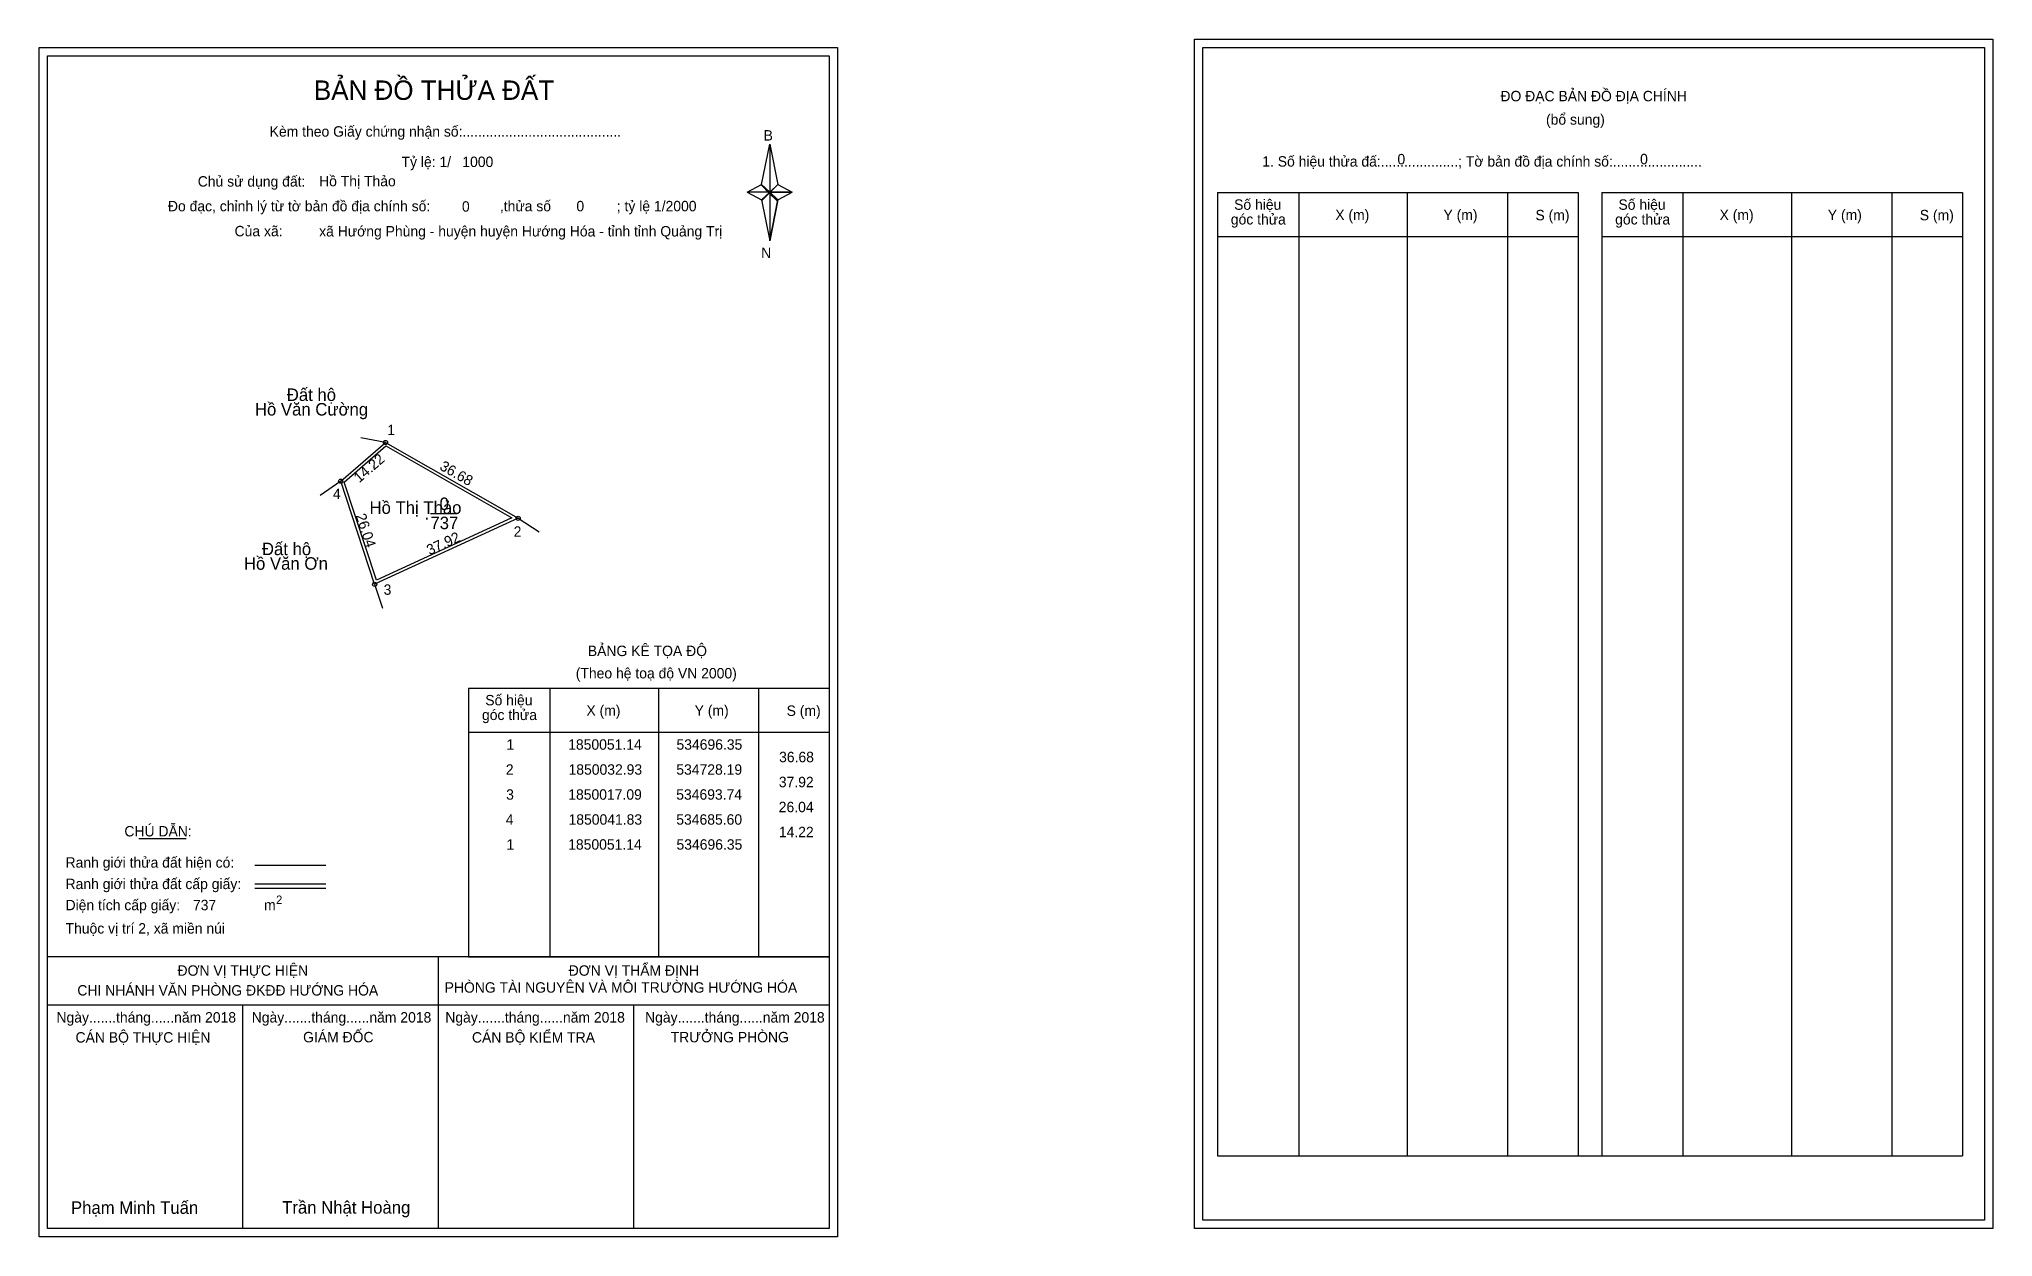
# Model space of a CAD drawing. Extents: x 534613 to 535082, y 1849860 to 1850148.
import ezdxf

# ---------------------------------------------------------------- set-up
doc = ezdxf.new("R2010")
doc.units = 0
for name, color, linetype in [('Level 1', 7, 'Continuous'), ('Level 10', 7, 'Continuous'), ('Level 11', 7, 'Continuous'), ('Level 13', 7, 'Continuous'), ('Level 2', 7, 'Continuous'), ('Level 27', 7, 'Continuous'), ('Level 3', 7, 'Continuous'), ('Level 36', 7, 'Continuous'), ('Level 49', 7, 'Continuous'), ('Level 53', 7, 'Continuous'), ('Level 55', 7, 'Continuous'), ('Level 6', 7, 'Continuous'), ('Level 63', 7, 'Continuous'), ('Level 9', 7, 'Continuous')]:
    doc.layers.add(name, color=color, linetype=linetype)

msp = doc.modelspace()

# ---------------------------------------------------------------- linework, layer by layer
at = {"layer": 'Level 1'}
for p, q in [((534892.51, 1850145.98), (534892.51, 1850145.98)), ((534615.19, 1850143.98), (534615.19, 1850143.98)), ((534786.61, 1850113.1), (534788.58, 1850122.74)), ((534788.58, 1850122.74), (534788.58, 1850111.21)), ((534788.58, 1850122.74), (534790.55, 1850113.1)), ((534783.17, 1850111.21), (534786.61, 1850113.1)), ((534786.61, 1850113.1), (534788.58, 1850111.21)), ((534788.43, 1850110.99), (534786.61, 1850112.88)), ((534790.4, 1850112.88), (534788.43, 1850110.99)), ((534788.43, 1850110.99), (534790.4, 1850112.88)), ((534790.55, 1850113.1), (534788.58, 1850111.21)), ((534788.58, 1850111.21), (534786.61, 1850109.37)), ((534788.43, 1850110.99), (534786.61, 1850109.15)), ((534786.61, 1850109.15), (534788.43, 1850110.99)), ((534786.61, 1850109.37), (534788.58, 1850099.51)), ((534790.4, 1850109.15), (534788.43, 1850110.99)), ((534788.58, 1850111.21), (534788.58, 1850099.51)), ((534788.58, 1850111.21), (534793.99, 1850111.21)), ((534788.58, 1850111.21), (534790.55, 1850109.37)), ((534790.55, 1850109.37), (534788.58, 1850099.51)), ((534790.55, 1850109.37), (534793.99, 1850111.21)), ((534896.05, 1850111.12), (534982.65, 1850111.12)), ((534915.64, 1849879.86), (534915.64, 1850111.12)), ((534941.71, 1849879.86), (534941.71, 1850111.12)), ((534965.68, 1850111.12), (534965.68, 1849879.86)), ((534982.65, 1850111.12), (534982.65, 1849879.86)), ((534988.3, 1850111.12), (535074.91, 1850111.12)), ((535007.89, 1849879.86), (535007.89, 1850111.12)), ((535033.97, 1849879.86), (535033.97, 1850111.12)), ((535057.94, 1850111.12), (535057.94, 1849879.86)), ((535074.91, 1850111.12), (535074.91, 1849879.86)), ((534896.05, 1850100.6), (534982.65, 1850100.6)), ((534988.3, 1850100.6), (535074.91, 1850100.6)), ((534716.29, 1849992.15), (534802.89, 1849992.15)), ((534735.88, 1849927.63), (534735.88, 1849992.15)), ((534761.95, 1849927.63), (534761.95, 1849992.15)), ((534785.92, 1849992.15), (534785.92, 1849927.63)), ((534716.29, 1849981.62), (534802.89, 1849981.62)), ((534637.11, 1849956.04), (534648.51, 1849956.04)), ((534664.97, 1849949.64), (534681.99, 1849949.64)), ((534664.97, 1849945.19), (534681.99, 1849945.19)), ((534664.97, 1849944.1), (534681.99, 1849944.1)), ((534722.02, 1849927.63), (534615.19, 1849927.63)), ((534802.89, 1849927.63), (534698.05, 1849927.63)), ((534709.04, 1849862.4), (534709.04, 1849927.63)), ((534716.29, 1849927.62), (534802.89, 1849927.62)), ((534802.89, 1849916.08), (534615.19, 1849916.08)), ((534662.11, 1849862.4), (534662.11, 1849916.08)), ((534755.96, 1849862.4), (534755.96, 1849916.08)), ((534896.05, 1849879.86), (535074.91, 1849879.86)), ((535080.21, 1849864.4), (535080.21, 1849864.4)), ((534802.89, 1849862.4), (534802.89, 1849862.4))]:
    msp.add_line(p, q, dxfattribs=at)
for points in [[(534786.61, 1850113.1), (534788.58, 1850122.74), (534788.58, 1850111.21)], [(534788.58, 1850111.21), (534790.55, 1850113.1), (534793.99, 1850111.21)], [(534783.17, 1850111.21), (534786.61, 1850109.37), (534788.58, 1850111.21)], [(534788.58, 1850111.21), (534788.58, 1850099.51), (534790.55, 1850109.37)]]:
    msp.add_lwpolyline(points, close=True, dxfattribs=at)
at = {"layer": 'Level 10'}
for points in [[(534693.74, 1850017.09), (534685.6, 1850041.83), (534696.35, 1850051.14), (534728.19, 1850032.93)], [(534694.16, 1850018.05), (534686.41, 1850041.61), (534696.43, 1850050.29), (534726.66, 1850033)]]:
    msp.add_lwpolyline(points, close=True, dxfattribs=at)
at = {"layer": 'Level 11'}
for centre in [(534696.35, 1850051.14), (534685.6, 1850041.83), (534728.19, 1850032.93), (534693.74, 1850017.09), (534693.74, 1850017.09)]:
    msp.add_circle(centre, 0.5, dxfattribs=at)
at = {"layer": 'Level 27'}
for p, q in [((534696.35, 1850051.14), (534690.46, 1850052.28)), ((534685.6, 1850041.83), (534680.68, 1850038.4)), ((534728.19, 1850032.93), (534733.22, 1850029.66)), ((534693.74, 1850017.09), (534695.6, 1850011.38))]:
    msp.add_line(p, q, dxfattribs=at)
at = {"layer": 'Level 3'}
for p, q in [((534896.05, 1850111.12), (534896.05, 1849879.86)), ((534988.3, 1850111.12), (534988.3, 1849879.86)), ((534716.29, 1849992.15), (534716.29, 1849927.63))]:
    msp.add_line(p, q, dxfattribs=at)
at = {"layer": 'Level 63'}
for points in [[(534613.19, 1850145.98), (534804.89, 1850145.98), (534804.89, 1849860.4), (534613.19, 1849860.4)], [(534890.52, 1850147.98), (535082.22, 1850147.98), (535082.22, 1849862.4), (534890.52, 1849862.4)], [(534892.52, 1850145.98), (535080.22, 1850145.98), (535080.22, 1849864.4), (534892.52, 1849864.4)], [(534615.19, 1850143.98), (534802.89, 1850143.98), (534802.89, 1849862.4), (534615.19, 1849862.4)]]:
    msp.add_lwpolyline(points, close=True, dxfattribs=at)
at = {"layer": 'Level 9'}
msp.add_line((534707.13, 1850034.12), (534713.59, 1850034.12), dxfattribs=at)

# ---------------------------------------------------------------- texts
at = {"layer": 'Level 1'}
for s, height, p in [('BẢN ĐỒ THỬA ĐẤT', 4.6657, (534679.16, 1850133.38)), ('ĐO ĐẠC BẢN ĐỒ ĐỊA CHÍNH', 2.5, (534963.99, 1850133.04)), ('Kèm theo Giấy chứng nhận số:.........................................', 2.5, (534668.54, 1850124.55)), ('(bổ sung)', 2.5, (534974.93, 1850127.42)), ('B', 2.5, (534787.12, 1850123.61)), ('1. Số hiệu thửa đấ:....................; Tờ bản đồ địa chính số:.......................', 2.5, (534906.82, 1850117.36)), ('Chủ sử dụng đất:', 2.5, (534651.28, 1850112.56)), ('Đo đạc, chỉnh lý từ tờ bản đồ địa chính số:                  ,thửa số                 ; tỷ lệ 1/2000', 2.5, (534644.12, 1850106.63)), ('Số hiệu', 2.5, (534900.06, 1850106.99)), ('Số hiệu', 2.5, (534992.32, 1850106.99)), ('góc thửa', 2.5, (534899.27, 1850103.46)), ('X (m)', 2.5, (534924.34, 1850104.52)), ('Y (m)', 2.5, (534950.32, 1850104.52)), ('S (m)', 2.5, (534972.4, 1850104.47)), ('góc thửa', 2.5, (534991.53, 1850103.46)), ('X (m)', 2.5, (535016.6, 1850104.52)), ('Y (m)', 2.5, (535042.58, 1850104.52)), ('S (m)', 2.5, (535064.66, 1850104.47)), ('Của xã:', 2.5, (534660.12, 1850100.63)), ('N', 2.5, (534786.52, 1850095.44)), ('BẢNG KÊ TỌA ĐỘ', 2.5, (534744.92, 1849999.85)), ('(Theo hệ toạ độ VN 2000)', 2.5, (534742.02, 1849994.49)), ('góc thửa', 2.5, (534719.51, 1849984.49)), ('Số hiệu', 2.5, (534720.3, 1849988.02)), ('X (m)', 2.5, (534744.58, 1849985.54)), ('Y (m)', 2.5, (534770.56, 1849985.54)), ('S (m)', 2.5, (534792.64, 1849985.49)), ('CHÚ DẪN:', 2.5, (534633.67, 1849956.55)), ('Ranh giới thửa đất hiện có:', 2.5, (534619.54, 1849949.05)), ('Ranh giới thửa đất cấp giấy:', 2.5, (534619.54, 1849943.91)), ('Diện tích cấp giấy:', 2.5, (534619.54, 1849938.83)), ('m', 2.5, (534667.19, 1849938.85)), ('2', 2, (534670.09, 1849940.36)), ('Thuộc vị trí 2, xã miền núi', 2.5, (534619.54, 1849933.23)), ('ĐƠN VỊ THỰC HIỆN', 2.5, (534646.42, 1849923.11)), ('ĐƠN VỊ THẨM ĐỊNH', 2.5, (534740.33, 1849923.11)), ('CHI NHÁNH VĂN PHÒNG ĐKĐĐ HƯỚNG HÓA', 2.5, (534622.38, 1849918.35)), ('PHÒNG TÀI NGUYÊN VÀ MÔI TRƯỜNG HƯỚNG HÓA', 2.5, (534710.55, 1849919.04)), ('Ngày.......tháng......năm 2018', 2.5, (534617.36, 1849911.87)), ('Ngày.......tháng......năm 2018', 2.5, (534664.23, 1849911.87)), ('Ngày.......tháng......năm 2018', 2.5, (534710.7, 1849911.87)), ('Ngày.......tháng......năm 2018', 2.5, (534758.66, 1849911.87)), ('CÁN BỘ THỰC HIỆN', 2.5, (534621.94, 1849907.06)), ('GIÁM ĐỐC', 2.5, (534676.57, 1849907.12)), ('CÁN BỘ KIỂM TRA', 2.5, (534717.11, 1849907.06)), ('TRƯỞNG PHÒNG', 2.5, (534764.8, 1849907.12)), ('Phạm Minh Tuấn', 3, (534620.85, 1849865.94)), ('Trần Nhật Hoàng', 3, (534671.54, 1849865.99))]:
    msp.add_text(s, height=height, dxfattribs=at).set_placement(p)
at = {"layer": 'Level 11'}
msp.add_text('Tỷ lệ: 1/', height=2.5, dxfattribs=at).set_placement((534700.2, 1850117.24))
at = {"layer": 'Level 13'}
for s, p in [('0', (534709.33, 1850034.92)), ('.', (534705.74, 1850032.62)), ('737', (534707.13, 1850030.32))]:
    msp.add_text(s, height=3, dxfattribs=at).set_placement(p)
at = {"layer": 'Level 2'}
msp.add_text('Hồ Thị Thảo', height=3, dxfattribs=at).set_placement((534692.51, 1850033.99))
at = {"layer": 'Level 36'}
for s, p in [('Đất hộ', (534672.65, 1850061.1)), ('Hồ Văn Cường', (534665, 1850057.6)), ('Hồ Văn Ơn', (534662.37, 1850020.58)), ('Đất hộ', (534666.68, 1850024.08))]:
    msp.add_text(s, height=3, dxfattribs=at).set_placement(p)
at = {"layer": 'Level 49'}
for s, rotation, p in [('14.22', 40.8941, (534690.05, 1850041.32)), ('36.68', 330.2338, (534709.15, 1850044.74)), ('26.04', 288.2123, (534689.15, 1850033.6)), ('37.92', 24.6928, (534706.93, 1850024.03))]:
    msp.add_text(s, height=2.5, rotation=rotation, dxfattribs=at).set_placement(p)
at = {"layer": 'Level 53'}
for s, p in [('1', (534725.38, 1849977.37)), ('1850051.14', (534740.2, 1849977.37)), ('534696.35', (534766.2, 1849977.37)), ('36.68', (534790.83, 1849974.37)), ('2', (534725.23, 1849971.37)), ('1850032.93', (534740.29, 1849971.37)), ('534728.19', (534766.16, 1849971.37)), ('3', (534725.31, 1849965.37)), ('1850017.09', (534740.22, 1849965.37)), ('534693.74', (534766.14, 1849965.37)), ('37.92', (534790.77, 1849968.37)), ('26.04', (534790.75, 1849962.37)), ('4', (534725.22, 1849959.37)), ('1850041.83', (534740.29, 1849959.37)), ('534685.60', (534766.15, 1849959.37)), ('14.22', (534790.77, 1849956.37)), ('1', (534725.38, 1849953.37)), ('1850051.14', (534740.2, 1849953.37)), ('534696.35', (534766.2, 1849953.37))]:
    msp.add_text(s, height=2.5, dxfattribs=at).set_placement(p)
at = {"layer": 'Level 55'}
for s, height, p in [('1', 0.4, (534696.24, 1850051.14)), ('0', 0.11, (534696.31, 1850051.03)), ('0', 0.11, (534696.31, 1850051.03)), ('4', 0.4, (534685.46, 1850041.83)), ('16', 0.11, (534685.52, 1850041.72)), ('0', 0.11, (534685.56, 1850041.72)), ('0', 0.11, (534685.56, 1850041.72)), ('2', 0.4, (534728.05, 1850032.93)), ('0', 0.11, (534728.15, 1850032.82)), ('0', 0.11, (534728.15, 1850032.82)), ('3', 0.4, (534693.62, 1850017.09)), ('16', 0.11, (534693.66, 1850016.98)), ('0', 0.11, (534693.7, 1850016.98)), ('0', 0.11, (534693.7, 1850016.98))]:
    msp.add_text(s, height=height, dxfattribs=at).set_placement(p)
at = {"layer": 'Level 6'}
for s, p in [('1000', (534714.79, 1850117.26)), ('0', (534939.27, 1850117.9)), ('0', (534997.52, 1850117.92)), ('Hồ Thị Thảo', (534680.41, 1850112.63)), ('0', (534714.7, 1850106.54)), ('0', (534742.18, 1850106.62)), ('xã Hướng Phùng - huyện huyện Hướng Hóa - tỉnh tỉnh Quảng Trị', (534680.43, 1850100.59)), ('737', (534650.13, 1849938.83))]:
    msp.add_text(s, height=2.5, dxfattribs=at).set_placement(p)
at = {"layer": 'Level 9'}
for s, p in [('1', (534696.77, 1850052.89)), ('4', (534683.73, 1850037.54)), ('2', (534727.11, 1850028.49)), ('3', (534695.9, 1850014.56))]:
    msp.add_text(s, height=2.5, dxfattribs=at).set_placement(p)

doc.saveas('drawing.dxf')
